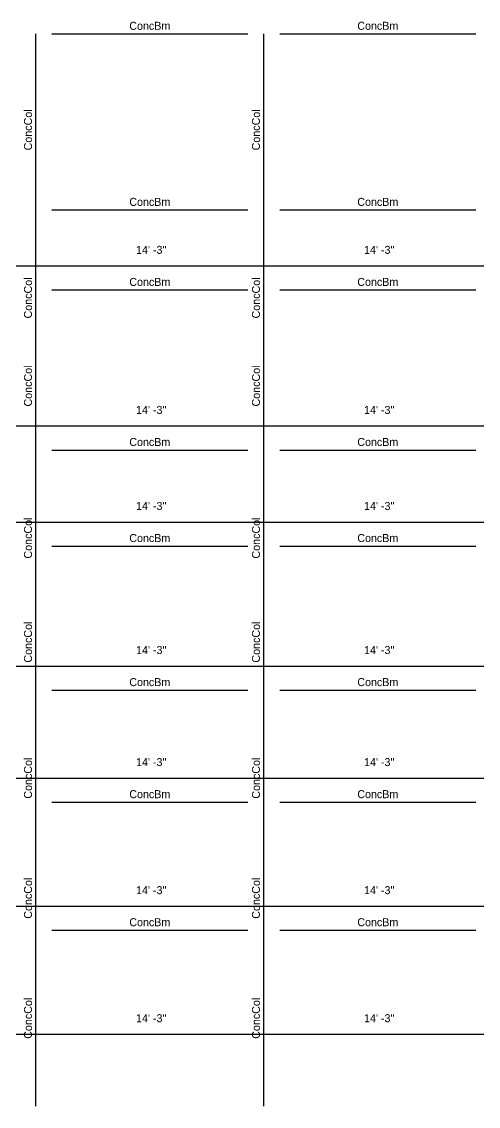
# Model space of a CAD drawing. Extents: x -38 to 2998, y -195 to 11529.
# Drawn here: x 562 to 905, y 1308 to 2121 of the extents above; entities that cross this region are included whole.
import ezdxf
from ezdxf.enums import TextEntityAlignment as Align

# ---------------------------------------------------------------- set-up
doc = ezdxf.new("R2010")
doc.units = 0
doc.header["$MEASUREMENT"] = 0
doc.layers.get('0').update_dxf_attribs({"linetype": 'CONTINUOUS'})
for name, color, linetype in [('CENTERLINES', 7, 'CONTINUOUS'), ('DIMENSIONS', 4, 'CONTINUOUS'), ('TEXT', 5, 'CONTINUOUS')]:
    doc.layers.add(name, color=color, linetype=linetype)
doc.dimstyles.get("Standard").update_dxf_attribs({"dimtxt": 0.18, "dimasz": 0.18, "dimexe": 0.18, "dimexo": 0.0625, "dimgap": 0.09, "dimtad": 0, "dimtih": 1, "dimtoh": 1, "dimdec": 4, "dimzin": 0, "dimtxsty": 'STANDARD', "dimcen": 0.09, "dimazin": 3, "dimtfac": 1, "dimtdec": 4, "dimtofl": 0, "dimtmove": 0, "dimatfit": 3, "dimtolj": 1, "dimtzin": 0})

# ---------------------------------------------------------------- blocks, each defined once
blk = doc.blocks.new('*D2031')
at = {"color": 1, "linetype": 'BYBLOCK'}
for points in [[(355.77, 1366.77), (354.71, 1365.71), (347.29, 1358.29), (346.23, 1357.23)], [(577.77, 1366.77), (576.71, 1365.71), (569.29, 1358.29), (568.23, 1357.23)]]:
    blk.add_solid(points, dxfattribs=at)
at = {"layer": 'DIMENSIONS', "color": 9, "linetype": 'BYBLOCK'}
for p, q in [((351, 1362), (351, 1380)), ((573, 1362), (573, 1380))]:
    blk.add_line(p, q, dxfattribs=at)
at = {"layer": 'DIMENSIONS', "color": 0, "linetype": 'BYBLOCK'}
blk.add_line((351, 1362), (573, 1362), dxfattribs=at)
at = {"layer": 'DIMENSIONS', "color": 0, "linetype": 'BYBLOCK', "insert": (462, 1374), "char_height": 6, "attachment_point": 5}
blk.add_mtext("\\A1; 18' -6''", dxfattribs=at)
blk = doc.blocks.new('*D2032')
at = {"color": 1, "linetype": 'BYBLOCK'}
for points in [[(577.77, 1366.77), (576.71, 1365.71), (569.29, 1358.29), (568.23, 1357.23)], [(748.77, 1366.77), (747.71, 1365.71), (740.29, 1358.29), (739.23, 1357.23)]]:
    blk.add_solid(points, dxfattribs=at)
at = {"layer": 'DIMENSIONS', "color": 9, "linetype": 'BYBLOCK'}
for p, q in [((573, 1362), (573, 1380)), ((744, 1362), (744, 1380))]:
    blk.add_line(p, q, dxfattribs=at)
at = {"layer": 'DIMENSIONS', "color": 0, "linetype": 'BYBLOCK'}
blk.add_line((573, 1362), (744, 1362), dxfattribs=at)
at = {"layer": 'DIMENSIONS', "color": 0, "linetype": 'BYBLOCK', "insert": (658.5, 1374), "char_height": 6, "attachment_point": 5}
blk.add_mtext("\\A1; 14' -3''", dxfattribs=at)
blk = doc.blocks.new('*D2033')
at = {"color": 1, "linetype": 'BYBLOCK'}
for points in [[(748.77, 1366.77), (747.71, 1365.71), (740.29, 1358.29), (739.23, 1357.23)], [(919.77, 1366.77), (918.71, 1365.71), (911.29, 1358.29), (910.23, 1357.23)]]:
    blk.add_solid(points, dxfattribs=at)
at = {"layer": 'DIMENSIONS', "color": 9, "linetype": 'BYBLOCK'}
for p, q in [((744, 1362), (744, 1380)), ((915, 1362), (915, 1380))]:
    blk.add_line(p, q, dxfattribs=at)
at = {"layer": 'DIMENSIONS', "color": 0, "linetype": 'BYBLOCK'}
blk.add_line((744, 1362), (915, 1362), dxfattribs=at)
at = {"layer": 'DIMENSIONS', "color": 0, "linetype": 'BYBLOCK', "insert": (829.5, 1374), "char_height": 6, "attachment_point": 5}
blk.add_mtext("\\A1; 14' -3''", dxfattribs=at)
blk = doc.blocks.new('*D2047')
at = {"color": 1, "linetype": 'BYBLOCK'}
for points in [[(355.77, 1558.77), (354.71, 1557.71), (347.29, 1550.29), (346.23, 1549.23)], [(577.77, 1558.77), (576.71, 1557.71), (569.29, 1550.29), (568.23, 1549.23)]]:
    blk.add_solid(points, dxfattribs=at)
at = {"layer": 'DIMENSIONS', "color": 9, "linetype": 'BYBLOCK'}
for p, q in [((351, 1554), (351, 1572)), ((573, 1554), (573, 1572))]:
    blk.add_line(p, q, dxfattribs=at)
at = {"layer": 'DIMENSIONS', "color": 0, "linetype": 'BYBLOCK'}
blk.add_line((351, 1554), (573, 1554), dxfattribs=at)
at = {"layer": 'DIMENSIONS', "color": 0, "linetype": 'BYBLOCK', "insert": (462, 1566), "char_height": 6, "attachment_point": 5}
blk.add_mtext("\\A1; 18' -6''", dxfattribs=at)
blk = doc.blocks.new('*D2048')
at = {"color": 1, "linetype": 'BYBLOCK'}
for points in [[(577.77, 1558.77), (576.71, 1557.71), (569.29, 1550.29), (568.23, 1549.23)], [(748.77, 1558.77), (747.71, 1557.71), (740.29, 1550.29), (739.23, 1549.23)]]:
    blk.add_solid(points, dxfattribs=at)
at = {"layer": 'DIMENSIONS', "color": 9, "linetype": 'BYBLOCK'}
for p, q in [((573, 1554), (573, 1572)), ((744, 1554), (744, 1572))]:
    blk.add_line(p, q, dxfattribs=at)
at = {"layer": 'DIMENSIONS', "color": 0, "linetype": 'BYBLOCK'}
blk.add_line((573, 1554), (744, 1554), dxfattribs=at)
at = {"layer": 'DIMENSIONS', "color": 0, "linetype": 'BYBLOCK', "insert": (658.5, 1566), "char_height": 6, "attachment_point": 5}
blk.add_mtext("\\A1; 14' -3''", dxfattribs=at)
blk = doc.blocks.new('*D2049')
at = {"color": 1, "linetype": 'BYBLOCK'}
for points in [[(748.77, 1558.77), (747.71, 1557.71), (740.29, 1550.29), (739.23, 1549.23)], [(919.77, 1558.77), (918.71, 1557.71), (911.29, 1550.29), (910.23, 1549.23)]]:
    blk.add_solid(points, dxfattribs=at)
at = {"layer": 'DIMENSIONS', "color": 9, "linetype": 'BYBLOCK'}
for p, q in [((744, 1554), (744, 1572)), ((915, 1554), (915, 1572))]:
    blk.add_line(p, q, dxfattribs=at)
at = {"layer": 'DIMENSIONS', "color": 0, "linetype": 'BYBLOCK'}
blk.add_line((744, 1554), (915, 1554), dxfattribs=at)
at = {"layer": 'DIMENSIONS', "color": 0, "linetype": 'BYBLOCK', "insert": (829.5, 1566), "char_height": 6, "attachment_point": 5}
blk.add_mtext("\\A1; 14' -3''", dxfattribs=at)
blk = doc.blocks.new('*D2063')
at = {"color": 1, "linetype": 'BYBLOCK'}
for points in [[(355.77, 1750.77), (354.71, 1749.71), (347.29, 1742.29), (346.23, 1741.23)], [(577.77, 1750.77), (576.71, 1749.71), (569.29, 1742.29), (568.23, 1741.23)]]:
    blk.add_solid(points, dxfattribs=at)
at = {"layer": 'DIMENSIONS', "color": 9, "linetype": 'BYBLOCK'}
for p, q in [((351, 1746), (351, 1764)), ((573, 1746), (573, 1764))]:
    blk.add_line(p, q, dxfattribs=at)
at = {"layer": 'DIMENSIONS', "color": 0, "linetype": 'BYBLOCK'}
blk.add_line((351, 1746), (573, 1746), dxfattribs=at)
at = {"layer": 'DIMENSIONS', "color": 0, "linetype": 'BYBLOCK', "insert": (462, 1758), "char_height": 6, "attachment_point": 5}
blk.add_mtext("\\A1; 18' -6''", dxfattribs=at)
blk = doc.blocks.new('*D2064')
at = {"color": 1, "linetype": 'BYBLOCK'}
for points in [[(577.77, 1750.77), (576.71, 1749.71), (569.29, 1742.29), (568.23, 1741.23)], [(748.77, 1750.77), (747.71, 1749.71), (740.29, 1742.29), (739.23, 1741.23)]]:
    blk.add_solid(points, dxfattribs=at)
at = {"layer": 'DIMENSIONS', "color": 9, "linetype": 'BYBLOCK'}
for p, q in [((573, 1746), (573, 1764)), ((744, 1746), (744, 1764))]:
    blk.add_line(p, q, dxfattribs=at)
at = {"layer": 'DIMENSIONS', "color": 0, "linetype": 'BYBLOCK'}
blk.add_line((573, 1746), (744, 1746), dxfattribs=at)
at = {"layer": 'DIMENSIONS', "color": 0, "linetype": 'BYBLOCK', "insert": (658.5, 1758), "char_height": 6, "attachment_point": 5}
blk.add_mtext("\\A1; 14' -3''", dxfattribs=at)
blk = doc.blocks.new('*D2065')
at = {"color": 1, "linetype": 'BYBLOCK'}
for points in [[(748.77, 1750.77), (747.71, 1749.71), (740.29, 1742.29), (739.23, 1741.23)], [(919.77, 1750.77), (918.71, 1749.71), (911.29, 1742.29), (910.23, 1741.23)]]:
    blk.add_solid(points, dxfattribs=at)
at = {"layer": 'DIMENSIONS', "color": 9, "linetype": 'BYBLOCK'}
for p, q in [((744, 1746), (744, 1764)), ((915, 1746), (915, 1764))]:
    blk.add_line(p, q, dxfattribs=at)
at = {"layer": 'DIMENSIONS', "color": 0, "linetype": 'BYBLOCK'}
blk.add_line((744, 1746), (915, 1746), dxfattribs=at)
at = {"layer": 'DIMENSIONS', "color": 0, "linetype": 'BYBLOCK', "insert": (829.5, 1758), "char_height": 6, "attachment_point": 5}
blk.add_mtext("\\A1; 14' -3''", dxfattribs=at)
blk = doc.blocks.new('*D2079')
at = {"color": 1, "linetype": 'BYBLOCK'}
for points in [[(355.77, 1942.77), (354.71, 1941.71), (347.29, 1934.29), (346.23, 1933.23)], [(577.77, 1942.77), (576.71, 1941.71), (569.29, 1934.29), (568.23, 1933.23)]]:
    blk.add_solid(points, dxfattribs=at)
at = {"layer": 'DIMENSIONS', "color": 9, "linetype": 'BYBLOCK'}
for p, q in [((351, 1938), (351, 1956)), ((573, 1938), (573, 1956))]:
    blk.add_line(p, q, dxfattribs=at)
at = {"layer": 'DIMENSIONS', "color": 0, "linetype": 'BYBLOCK'}
blk.add_line((351, 1938), (573, 1938), dxfattribs=at)
at = {"layer": 'DIMENSIONS', "color": 0, "linetype": 'BYBLOCK', "insert": (462, 1950), "char_height": 6, "attachment_point": 5}
blk.add_mtext("\\A1; 18' -6''", dxfattribs=at)
blk = doc.blocks.new('*D2080')
at = {"color": 1, "linetype": 'BYBLOCK'}
for points in [[(577.77, 1942.77), (576.71, 1941.71), (569.29, 1934.29), (568.23, 1933.23)], [(748.77, 1942.77), (747.71, 1941.71), (740.29, 1934.29), (739.23, 1933.23)]]:
    blk.add_solid(points, dxfattribs=at)
at = {"layer": 'DIMENSIONS', "color": 9, "linetype": 'BYBLOCK'}
for p, q in [((573, 1938), (573, 1956)), ((744, 1938), (744, 1956))]:
    blk.add_line(p, q, dxfattribs=at)
at = {"layer": 'DIMENSIONS', "color": 0, "linetype": 'BYBLOCK'}
blk.add_line((573, 1938), (744, 1938), dxfattribs=at)
at = {"layer": 'DIMENSIONS', "color": 0, "linetype": 'BYBLOCK', "insert": (658.5, 1950), "char_height": 6, "attachment_point": 5}
blk.add_mtext("\\A1; 14' -3''", dxfattribs=at)
blk = doc.blocks.new('*D2081')
at = {"color": 1, "linetype": 'BYBLOCK'}
for points in [[(748.77, 1942.77), (747.71, 1941.71), (740.29, 1934.29), (739.23, 1933.23)], [(919.77, 1942.77), (918.71, 1941.71), (911.29, 1934.29), (910.23, 1933.23)]]:
    blk.add_solid(points, dxfattribs=at)
at = {"layer": 'DIMENSIONS', "color": 9, "linetype": 'BYBLOCK'}
for p, q in [((744, 1938), (744, 1956)), ((915, 1938), (915, 1956))]:
    blk.add_line(p, q, dxfattribs=at)
at = {"layer": 'DIMENSIONS', "color": 0, "linetype": 'BYBLOCK'}
blk.add_line((744, 1938), (915, 1938), dxfattribs=at)
at = {"layer": 'DIMENSIONS', "color": 0, "linetype": 'BYBLOCK', "insert": (829.5, 1950), "char_height": 6, "attachment_point": 5}
blk.add_mtext("\\A1; 14' -3''", dxfattribs=at)
blk = doc.blocks.new('*D2517')
at = {"color": 1, "linetype": 'BYBLOCK'}
for points in [[(355.77, 1462.77), (354.71, 1461.71), (347.29, 1454.29), (346.23, 1453.23)], [(577.77, 1462.77), (576.71, 1461.71), (569.29, 1454.29), (568.23, 1453.23)]]:
    blk.add_solid(points, dxfattribs=at)
at = {"layer": 'DIMENSIONS', "color": 9, "linetype": 'BYBLOCK'}
for p, q in [((351, 1458), (351, 1476)), ((573, 1458), (573, 1476))]:
    blk.add_line(p, q, dxfattribs=at)
at = {"layer": 'DIMENSIONS', "color": 0, "linetype": 'BYBLOCK'}
blk.add_line((351, 1458), (573, 1458), dxfattribs=at)
at = {"layer": 'DIMENSIONS', "color": 0, "linetype": 'BYBLOCK', "insert": (462, 1470), "char_height": 6, "attachment_point": 5}
blk.add_mtext("\\A1; 18' -6''", dxfattribs=at)
blk = doc.blocks.new('*D2518')
at = {"color": 1, "linetype": 'BYBLOCK'}
for points in [[(577.77, 1462.77), (576.71, 1461.71), (569.29, 1454.29), (568.23, 1453.23)], [(748.77, 1462.77), (747.71, 1461.71), (740.29, 1454.29), (739.23, 1453.23)]]:
    blk.add_solid(points, dxfattribs=at)
at = {"layer": 'DIMENSIONS', "color": 9, "linetype": 'BYBLOCK'}
for p, q in [((573, 1458), (573, 1476)), ((744, 1458), (744, 1476))]:
    blk.add_line(p, q, dxfattribs=at)
at = {"layer": 'DIMENSIONS', "color": 0, "linetype": 'BYBLOCK'}
blk.add_line((573, 1458), (744, 1458), dxfattribs=at)
at = {"layer": 'DIMENSIONS', "color": 0, "linetype": 'BYBLOCK', "insert": (658.5, 1470), "char_height": 6, "attachment_point": 5}
blk.add_mtext("\\A1; 14' -3''", dxfattribs=at)
blk = doc.blocks.new('*D2519')
at = {"color": 1, "linetype": 'BYBLOCK'}
for points in [[(748.77, 1462.77), (747.71, 1461.71), (740.29, 1454.29), (739.23, 1453.23)], [(919.77, 1462.77), (918.71, 1461.71), (911.29, 1454.29), (910.23, 1453.23)]]:
    blk.add_solid(points, dxfattribs=at)
at = {"layer": 'DIMENSIONS', "color": 9, "linetype": 'BYBLOCK'}
for p, q in [((744, 1458), (744, 1476)), ((915, 1458), (915, 1476))]:
    blk.add_line(p, q, dxfattribs=at)
at = {"layer": 'DIMENSIONS', "color": 0, "linetype": 'BYBLOCK'}
blk.add_line((744, 1458), (915, 1458), dxfattribs=at)
at = {"layer": 'DIMENSIONS', "color": 0, "linetype": 'BYBLOCK', "insert": (829.5, 1470), "char_height": 6, "attachment_point": 5}
blk.add_mtext("\\A1; 14' -3''", dxfattribs=at)
blk = doc.blocks.new('*D2533')
at = {"color": 1, "linetype": 'BYBLOCK'}
for points in [[(355.77, 1642.77), (354.71, 1641.71), (347.29, 1634.29), (346.23, 1633.23)], [(577.77, 1642.77), (576.71, 1641.71), (569.29, 1634.29), (568.23, 1633.23)]]:
    blk.add_solid(points, dxfattribs=at)
at = {"layer": 'DIMENSIONS', "color": 9, "linetype": 'BYBLOCK'}
for p, q in [((351, 1638), (351, 1656)), ((573, 1638), (573, 1656))]:
    blk.add_line(p, q, dxfattribs=at)
at = {"layer": 'DIMENSIONS', "color": 0, "linetype": 'BYBLOCK'}
blk.add_line((351, 1638), (573, 1638), dxfattribs=at)
at = {"layer": 'DIMENSIONS', "color": 0, "linetype": 'BYBLOCK', "insert": (462, 1650), "char_height": 6, "attachment_point": 5}
blk.add_mtext("\\A1; 18' -6''", dxfattribs=at)
blk = doc.blocks.new('*D2534')
at = {"color": 1, "linetype": 'BYBLOCK'}
for points in [[(577.77, 1642.77), (576.71, 1641.71), (569.29, 1634.29), (568.23, 1633.23)], [(748.77, 1642.77), (747.71, 1641.71), (740.29, 1634.29), (739.23, 1633.23)]]:
    blk.add_solid(points, dxfattribs=at)
at = {"layer": 'DIMENSIONS', "color": 9, "linetype": 'BYBLOCK'}
for p, q in [((573, 1638), (573, 1656)), ((744, 1638), (744, 1656))]:
    blk.add_line(p, q, dxfattribs=at)
at = {"layer": 'DIMENSIONS', "color": 0, "linetype": 'BYBLOCK'}
blk.add_line((573, 1638), (744, 1638), dxfattribs=at)
at = {"layer": 'DIMENSIONS', "color": 0, "linetype": 'BYBLOCK', "insert": (658.5, 1650), "char_height": 6, "attachment_point": 5}
blk.add_mtext("\\A1; 14' -3''", dxfattribs=at)
blk = doc.blocks.new('*D2535')
at = {"color": 1, "linetype": 'BYBLOCK'}
for points in [[(748.77, 1642.77), (747.71, 1641.71), (740.29, 1634.29), (739.23, 1633.23)], [(919.77, 1642.77), (918.71, 1641.71), (911.29, 1634.29), (910.23, 1633.23)]]:
    blk.add_solid(points, dxfattribs=at)
at = {"layer": 'DIMENSIONS', "color": 9, "linetype": 'BYBLOCK'}
for p, q in [((744, 1638), (744, 1656)), ((915, 1638), (915, 1656))]:
    blk.add_line(p, q, dxfattribs=at)
at = {"layer": 'DIMENSIONS', "color": 0, "linetype": 'BYBLOCK'}
blk.add_line((744, 1638), (915, 1638), dxfattribs=at)
at = {"layer": 'DIMENSIONS', "color": 0, "linetype": 'BYBLOCK', "insert": (829.5, 1650), "char_height": 6, "attachment_point": 5}
blk.add_mtext("\\A1; 14' -3''", dxfattribs=at)
blk = doc.blocks.new('*D2549')
at = {"color": 1, "linetype": 'BYBLOCK'}
for points in [[(355.77, 1822.77), (354.71, 1821.71), (347.29, 1814.29), (346.23, 1813.23)], [(577.77, 1822.77), (576.71, 1821.71), (569.29, 1814.29), (568.23, 1813.23)]]:
    blk.add_solid(points, dxfattribs=at)
at = {"layer": 'DIMENSIONS', "color": 9, "linetype": 'BYBLOCK'}
for p, q in [((351, 1818), (351, 1836)), ((573, 1818), (573, 1836))]:
    blk.add_line(p, q, dxfattribs=at)
at = {"layer": 'DIMENSIONS', "color": 0, "linetype": 'BYBLOCK'}
blk.add_line((351, 1818), (573, 1818), dxfattribs=at)
at = {"layer": 'DIMENSIONS', "color": 0, "linetype": 'BYBLOCK', "insert": (462, 1830), "char_height": 6, "attachment_point": 5}
blk.add_mtext("\\A1; 18' -6''", dxfattribs=at)
blk = doc.blocks.new('*D2550')
at = {"color": 1, "linetype": 'BYBLOCK'}
for points in [[(577.77, 1822.77), (576.71, 1821.71), (569.29, 1814.29), (568.23, 1813.23)], [(748.77, 1822.77), (747.71, 1821.71), (740.29, 1814.29), (739.23, 1813.23)]]:
    blk.add_solid(points, dxfattribs=at)
at = {"layer": 'DIMENSIONS', "color": 9, "linetype": 'BYBLOCK'}
for p, q in [((573, 1818), (573, 1836)), ((744, 1818), (744, 1836))]:
    blk.add_line(p, q, dxfattribs=at)
at = {"layer": 'DIMENSIONS', "color": 0, "linetype": 'BYBLOCK'}
blk.add_line((573, 1818), (744, 1818), dxfattribs=at)
at = {"layer": 'DIMENSIONS', "color": 0, "linetype": 'BYBLOCK', "insert": (658.5, 1830), "char_height": 6, "attachment_point": 5}
blk.add_mtext("\\A1; 14' -3''", dxfattribs=at)
blk = doc.blocks.new('*D2551')
at = {"color": 1, "linetype": 'BYBLOCK'}
for points in [[(748.77, 1822.77), (747.71, 1821.71), (740.29, 1814.29), (739.23, 1813.23)], [(919.77, 1822.77), (918.71, 1821.71), (911.29, 1814.29), (910.23, 1813.23)]]:
    blk.add_solid(points, dxfattribs=at)
at = {"layer": 'DIMENSIONS', "color": 9, "linetype": 'BYBLOCK'}
for p, q in [((744, 1818), (744, 1836)), ((915, 1818), (915, 1836))]:
    blk.add_line(p, q, dxfattribs=at)
at = {"layer": 'DIMENSIONS', "color": 0, "linetype": 'BYBLOCK'}
blk.add_line((744, 1818), (915, 1818), dxfattribs=at)
at = {"layer": 'DIMENSIONS', "color": 0, "linetype": 'BYBLOCK', "insert": (829.5, 1830), "char_height": 6, "attachment_point": 5}
blk.add_mtext("\\A1; 14' -3''", dxfattribs=at)
blk = doc.blocks.new('*D2987')
at = {"color": 1, "linetype": 'BYBLOCK'}
for points in [[(355.77, 1462.77), (354.71, 1461.71), (347.29, 1454.29), (346.23, 1453.23)], [(577.77, 1462.77), (576.71, 1461.71), (569.29, 1454.29), (568.23, 1453.23)]]:
    blk.add_solid(points, dxfattribs=at)
at = {"layer": 'DIMENSIONS', "color": 9, "linetype": 'BYBLOCK'}
for p, q in [((351, 1458), (351, 1476)), ((573, 1458), (573, 1476))]:
    blk.add_line(p, q, dxfattribs=at)
at = {"layer": 'DIMENSIONS', "color": 0, "linetype": 'BYBLOCK'}
blk.add_line((351, 1458), (573, 1458), dxfattribs=at)
at = {"layer": 'DIMENSIONS', "color": 0, "linetype": 'BYBLOCK', "insert": (462, 1470), "char_height": 6, "attachment_point": 5}
blk.add_mtext("\\A1; 18' -6''", dxfattribs=at)
blk = doc.blocks.new('*D2988')
at = {"color": 1, "linetype": 'BYBLOCK'}
for points in [[(577.77, 1462.77), (576.71, 1461.71), (569.29, 1454.29), (568.23, 1453.23)], [(748.77, 1462.77), (747.71, 1461.71), (740.29, 1454.29), (739.23, 1453.23)]]:
    blk.add_solid(points, dxfattribs=at)
at = {"layer": 'DIMENSIONS', "color": 9, "linetype": 'BYBLOCK'}
for p, q in [((573, 1458), (573, 1476)), ((744, 1458), (744, 1476))]:
    blk.add_line(p, q, dxfattribs=at)
at = {"layer": 'DIMENSIONS', "color": 0, "linetype": 'BYBLOCK'}
blk.add_line((573, 1458), (744, 1458), dxfattribs=at)
at = {"layer": 'DIMENSIONS', "color": 0, "linetype": 'BYBLOCK', "insert": (658.5, 1470), "char_height": 6, "attachment_point": 5}
blk.add_mtext("\\A1; 14' -3''", dxfattribs=at)
blk = doc.blocks.new('*D2989')
at = {"color": 1, "linetype": 'BYBLOCK'}
for points in [[(748.77, 1462.77), (747.71, 1461.71), (740.29, 1454.29), (739.23, 1453.23)], [(919.77, 1462.77), (918.71, 1461.71), (911.29, 1454.29), (910.23, 1453.23)]]:
    blk.add_solid(points, dxfattribs=at)
at = {"layer": 'DIMENSIONS', "color": 9, "linetype": 'BYBLOCK'}
for p, q in [((744, 1458), (744, 1476)), ((915, 1458), (915, 1476))]:
    blk.add_line(p, q, dxfattribs=at)
at = {"layer": 'DIMENSIONS', "color": 0, "linetype": 'BYBLOCK'}
blk.add_line((744, 1458), (915, 1458), dxfattribs=at)
at = {"layer": 'DIMENSIONS', "color": 0, "linetype": 'BYBLOCK', "insert": (829.5, 1470), "char_height": 6, "attachment_point": 5}
blk.add_mtext("\\A1; 14' -3''", dxfattribs=at)
blk = doc.blocks.new('*D3003')
at = {"color": 1, "linetype": 'BYBLOCK'}
for points in [[(355.77, 1642.77), (354.71, 1641.71), (347.29, 1634.29), (346.23, 1633.23)], [(577.77, 1642.77), (576.71, 1641.71), (569.29, 1634.29), (568.23, 1633.23)]]:
    blk.add_solid(points, dxfattribs=at)
at = {"layer": 'DIMENSIONS', "color": 9, "linetype": 'BYBLOCK'}
for p, q in [((351, 1638), (351, 1656)), ((573, 1638), (573, 1656))]:
    blk.add_line(p, q, dxfattribs=at)
at = {"layer": 'DIMENSIONS', "color": 0, "linetype": 'BYBLOCK'}
blk.add_line((351, 1638), (573, 1638), dxfattribs=at)
at = {"layer": 'DIMENSIONS', "color": 0, "linetype": 'BYBLOCK', "insert": (462, 1650), "char_height": 6, "attachment_point": 5}
blk.add_mtext("\\A1; 18' -6''", dxfattribs=at)
blk = doc.blocks.new('*D3004')
at = {"color": 1, "linetype": 'BYBLOCK'}
for points in [[(577.77, 1642.77), (576.71, 1641.71), (569.29, 1634.29), (568.23, 1633.23)], [(748.77, 1642.77), (747.71, 1641.71), (740.29, 1634.29), (739.23, 1633.23)]]:
    blk.add_solid(points, dxfattribs=at)
at = {"layer": 'DIMENSIONS', "color": 9, "linetype": 'BYBLOCK'}
for p, q in [((573, 1638), (573, 1656)), ((744, 1638), (744, 1656))]:
    blk.add_line(p, q, dxfattribs=at)
at = {"layer": 'DIMENSIONS', "color": 0, "linetype": 'BYBLOCK'}
blk.add_line((573, 1638), (744, 1638), dxfattribs=at)
at = {"layer": 'DIMENSIONS', "color": 0, "linetype": 'BYBLOCK', "insert": (658.5, 1650), "char_height": 6, "attachment_point": 5}
blk.add_mtext("\\A1; 14' -3''", dxfattribs=at)
blk = doc.blocks.new('*D3005')
at = {"color": 1, "linetype": 'BYBLOCK'}
for points in [[(748.77, 1642.77), (747.71, 1641.71), (740.29, 1634.29), (739.23, 1633.23)], [(919.77, 1642.77), (918.71, 1641.71), (911.29, 1634.29), (910.23, 1633.23)]]:
    blk.add_solid(points, dxfattribs=at)
at = {"layer": 'DIMENSIONS', "color": 9, "linetype": 'BYBLOCK'}
for p, q in [((744, 1638), (744, 1656)), ((915, 1638), (915, 1656))]:
    blk.add_line(p, q, dxfattribs=at)
at = {"layer": 'DIMENSIONS', "color": 0, "linetype": 'BYBLOCK'}
blk.add_line((744, 1638), (915, 1638), dxfattribs=at)
at = {"layer": 'DIMENSIONS', "color": 0, "linetype": 'BYBLOCK', "insert": (829.5, 1650), "char_height": 6, "attachment_point": 5}
blk.add_mtext("\\A1; 14' -3''", dxfattribs=at)
blk = doc.blocks.new('*D3019')
at = {"color": 1, "linetype": 'BYBLOCK'}
for points in [[(355.77, 1822.77), (354.71, 1821.71), (347.29, 1814.29), (346.23, 1813.23)], [(577.77, 1822.77), (576.71, 1821.71), (569.29, 1814.29), (568.23, 1813.23)]]:
    blk.add_solid(points, dxfattribs=at)
at = {"layer": 'DIMENSIONS', "color": 9, "linetype": 'BYBLOCK'}
for p, q in [((351, 1818), (351, 1836)), ((573, 1818), (573, 1836))]:
    blk.add_line(p, q, dxfattribs=at)
at = {"layer": 'DIMENSIONS', "color": 0, "linetype": 'BYBLOCK'}
blk.add_line((351, 1818), (573, 1818), dxfattribs=at)
at = {"layer": 'DIMENSIONS', "color": 0, "linetype": 'BYBLOCK', "insert": (462, 1830), "char_height": 6, "attachment_point": 5}
blk.add_mtext("\\A1; 18' -6''", dxfattribs=at)
blk = doc.blocks.new('*D3020')
at = {"color": 1, "linetype": 'BYBLOCK'}
for points in [[(577.77, 1822.77), (576.71, 1821.71), (569.29, 1814.29), (568.23, 1813.23)], [(748.77, 1822.77), (747.71, 1821.71), (740.29, 1814.29), (739.23, 1813.23)]]:
    blk.add_solid(points, dxfattribs=at)
at = {"layer": 'DIMENSIONS', "color": 9, "linetype": 'BYBLOCK'}
for p, q in [((573, 1818), (573, 1836)), ((744, 1818), (744, 1836))]:
    blk.add_line(p, q, dxfattribs=at)
at = {"layer": 'DIMENSIONS', "color": 0, "linetype": 'BYBLOCK'}
blk.add_line((573, 1818), (744, 1818), dxfattribs=at)
at = {"layer": 'DIMENSIONS', "color": 0, "linetype": 'BYBLOCK', "insert": (658.5, 1830), "char_height": 6, "attachment_point": 5}
blk.add_mtext("\\A1; 14' -3''", dxfattribs=at)
blk = doc.blocks.new('*D3021')
at = {"color": 1, "linetype": 'BYBLOCK'}
for points in [[(748.77, 1822.77), (747.71, 1821.71), (740.29, 1814.29), (739.23, 1813.23)], [(919.77, 1822.77), (918.71, 1821.71), (911.29, 1814.29), (910.23, 1813.23)]]:
    blk.add_solid(points, dxfattribs=at)
at = {"layer": 'DIMENSIONS', "color": 9, "linetype": 'BYBLOCK'}
for p, q in [((744, 1818), (744, 1836)), ((915, 1818), (915, 1836))]:
    blk.add_line(p, q, dxfattribs=at)
at = {"layer": 'DIMENSIONS', "color": 0, "linetype": 'BYBLOCK'}
blk.add_line((744, 1818), (915, 1818), dxfattribs=at)
at = {"layer": 'DIMENSIONS', "color": 0, "linetype": 'BYBLOCK', "insert": (829.5, 1830), "char_height": 6, "attachment_point": 5}
blk.add_mtext("\\A1; 14' -3''", dxfattribs=at)

msp = doc.modelspace()

# ---------------------------------------------------------------- linework, layer by layer
at = {"layer": 'CENTERLINES', "color": 0, "linetype": 'CONTINUOUS'}
for p, q in [((573, 1968), (573, 2112)), ((585, 2112), (732, 2112)), ((744, 1968), (744, 2112)), ((756, 2112), (903, 2112)), ((573, 1848), (573, 1980)), ((573, 1848), (573, 1980)), ((585, 1980), (732, 1980)), ((585, 1980), (732, 1980)), ((744, 1848), (744, 1980)), ((744, 1848), (744, 1980)), ((756, 1980), (903, 1980)), ((756, 1980), (903, 1980)), ((573, 1776), (573, 1920)), ((585, 1920), (732, 1920)), ((744, 1776), (744, 1920)), ((756, 1920), (903, 1920)), ((573, 1668), (573, 1800)), ((573, 1668), (573, 1800)), ((585, 1800), (732, 1800)), ((585, 1800), (732, 1800)), ((744, 1668), (744, 1800)), ((744, 1668), (744, 1800)), ((756, 1800), (903, 1800)), ((756, 1800), (903, 1800)), ((573, 1584), (573, 1728)), ((585, 1728), (732, 1728)), ((744, 1584), (744, 1728)), ((756, 1728), (903, 1728)), ((573, 1488), (573, 1620)), ((573, 1488), (573, 1620)), ((585, 1620), (732, 1620)), ((585, 1620), (732, 1620)), ((744, 1488), (744, 1620)), ((744, 1488), (744, 1620)), ((756, 1620), (903, 1620)), ((756, 1620), (903, 1620)), ((573, 1392), (573, 1536)), ((585, 1536), (732, 1536)), ((744, 1392), (744, 1536)), ((756, 1536), (903, 1536)), ((573, 1308), (573, 1440)), ((573, 1308), (573, 1440)), ((585, 1440), (732, 1440)), ((585, 1440), (732, 1440)), ((744, 1308), (744, 1440)), ((744, 1308), (744, 1440)), ((756, 1440), (903, 1440)), ((756, 1440), (903, 1440))]:
    msp.add_line(p, q, dxfattribs=at)

# ---------------------------------------------------------------- texts
at = {"layer": 'TEXT', "color": 0}
for p in [(658.5, 2118), (829.5, 2118), (658.5, 1986), (658.5, 1986), (829.5, 1986), (829.5, 1986), (658.5, 1926), (829.5, 1926), (658.5, 1806), (658.5, 1806), (829.5, 1806), (829.5, 1806), (658.5, 1734), (829.5, 1734), (658.5, 1626), (658.5, 1626), (829.5, 1626), (829.5, 1626), (658.5, 1542), (829.5, 1542), (658.5, 1446), (658.5, 1446), (829.5, 1446), (829.5, 1446)]:
    msp.add_text('ConcBm', height=6, dxfattribs=at).set_placement(p, align=Align.MIDDLE)
for p in [(567, 2040), (738, 2040), (567, 1914), (567, 1914), (738, 1914), (738, 1914), (567, 1848), (738, 1848), (567, 1734), (567, 1734), (738, 1734), (738, 1734), (567, 1656), (738, 1656), (567, 1554), (567, 1554), (738, 1554), (738, 1554), (567, 1464), (738, 1464), (567, 1374), (567, 1374), (738, 1374), (738, 1374)]:
    msp.add_text('ConcCol', height=6, rotation=90, dxfattribs=at).set_placement(p, align=Align.MIDDLE)

# ---------------------------------------------------------------- dimensions: what is measured, and where the dimension line sits
at = {"layer": 'DIMENSIONS'}
for base, p1, p2, picture, middle in [((573, 1938), (351, 1926), (573, 1926), '*D2079', (462, 1926)), ((744, 1938), (573, 1926), (744, 1926), '*D2080', (658.5, 1926)), ((915, 1938), (744, 1926), (915, 1926), '*D2081', (829.5, 1926)), ((573, 1818), (351, 1806), (573, 1806), '*D2549', (462, 1806)), ((573, 1818), (351, 1806), (573, 1806), '*D3019', (462, 1806)), ((744, 1818), (573, 1806), (744, 1806), '*D2550', (658.5, 1806)), ((744, 1818), (573, 1806), (744, 1806), '*D3020', (658.5, 1806)), ((915, 1818), (744, 1806), (915, 1806), '*D2551', (829.5, 1806)), ((915, 1818), (744, 1806), (915, 1806), '*D3021', (829.5, 1806)), ((573, 1746), (351, 1734), (573, 1734), '*D2063', (462, 1734)), ((744, 1746), (573, 1734), (744, 1734), '*D2064', (658.5, 1734)), ((915, 1746), (744, 1734), (915, 1734), '*D2065', (829.5, 1734)), ((573, 1638), (351, 1626), (573, 1626), '*D2533', (462, 1626)), ((573, 1638), (351, 1626), (573, 1626), '*D3003', (462, 1626)), ((744, 1638), (573, 1626), (744, 1626), '*D2534', (658.5, 1626)), ((744, 1638), (573, 1626), (744, 1626), '*D3004', (658.5, 1626)), ((915, 1638), (744, 1626), (915, 1626), '*D2535', (829.5, 1626)), ((915, 1638), (744, 1626), (915, 1626), '*D3005', (829.5, 1626)), ((573, 1554), (351, 1542), (573, 1542), '*D2047', (462, 1542)), ((744, 1554), (573, 1542), (744, 1542), '*D2048', (658.5, 1542)), ((915, 1554), (744, 1542), (915, 1542), '*D2049', (829.5, 1542)), ((573, 1458), (351, 1446), (573, 1446), '*D2517', (462, 1446)), ((573, 1458), (351, 1446), (573, 1446), '*D2987', (462, 1446)), ((744, 1458), (573, 1446), (744, 1446), '*D2518', (658.5, 1446)), ((744, 1458), (573, 1446), (744, 1446), '*D2988', (658.5, 1446)), ((915, 1458), (744, 1446), (915, 1446), '*D2519', (829.5, 1446)), ((915, 1458), (744, 1446), (915, 1446), '*D2989', (829.5, 1446)), ((573, 1362), (351, 1350), (573, 1350), '*D2031', (462, 1350)), ((744, 1362), (573, 1350), (744, 1350), '*D2032', (658.5, 1350)), ((915, 1362), (744, 1350), (915, 1350), '*D2033', (829.5, 1350))]:
    dim = msp.add_linear_dim(base=base, p1=p1, p2=p2, dimstyle='STANDARD', dxfattribs=at)
    dim.commit()
    dim.dimension.update_dxf_attribs({"geometry": picture, "text_midpoint": middle})

doc.saveas('drawing.dxf')
